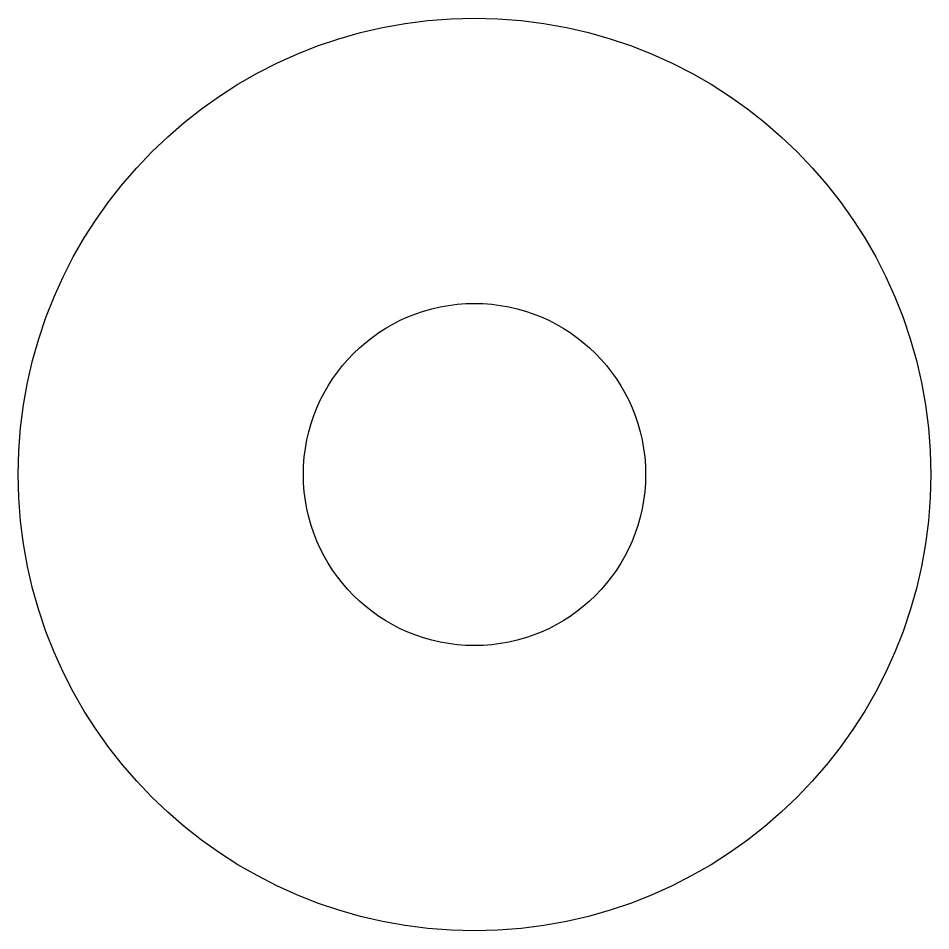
# Model space of a CAD drawing. Extents: x 324 to 340, y 99.6 to 115.6.
import ezdxf

# ---------------------------------------------------------------- set-up
doc = ezdxf.new("R2010")
doc.units = 0
doc.layers.add('DEFAULT', color=7, linetype='CONTINUOUS')

msp = doc.modelspace()

# ---------------------------------------------------------------- linework, layer by layer
at = {"layer": 'DEFAULT'}
for radius in [8, 3]:
    msp.add_circle((332, 107.553, -61.5), radius, dxfattribs=at)

doc.saveas('drawing.dxf')
